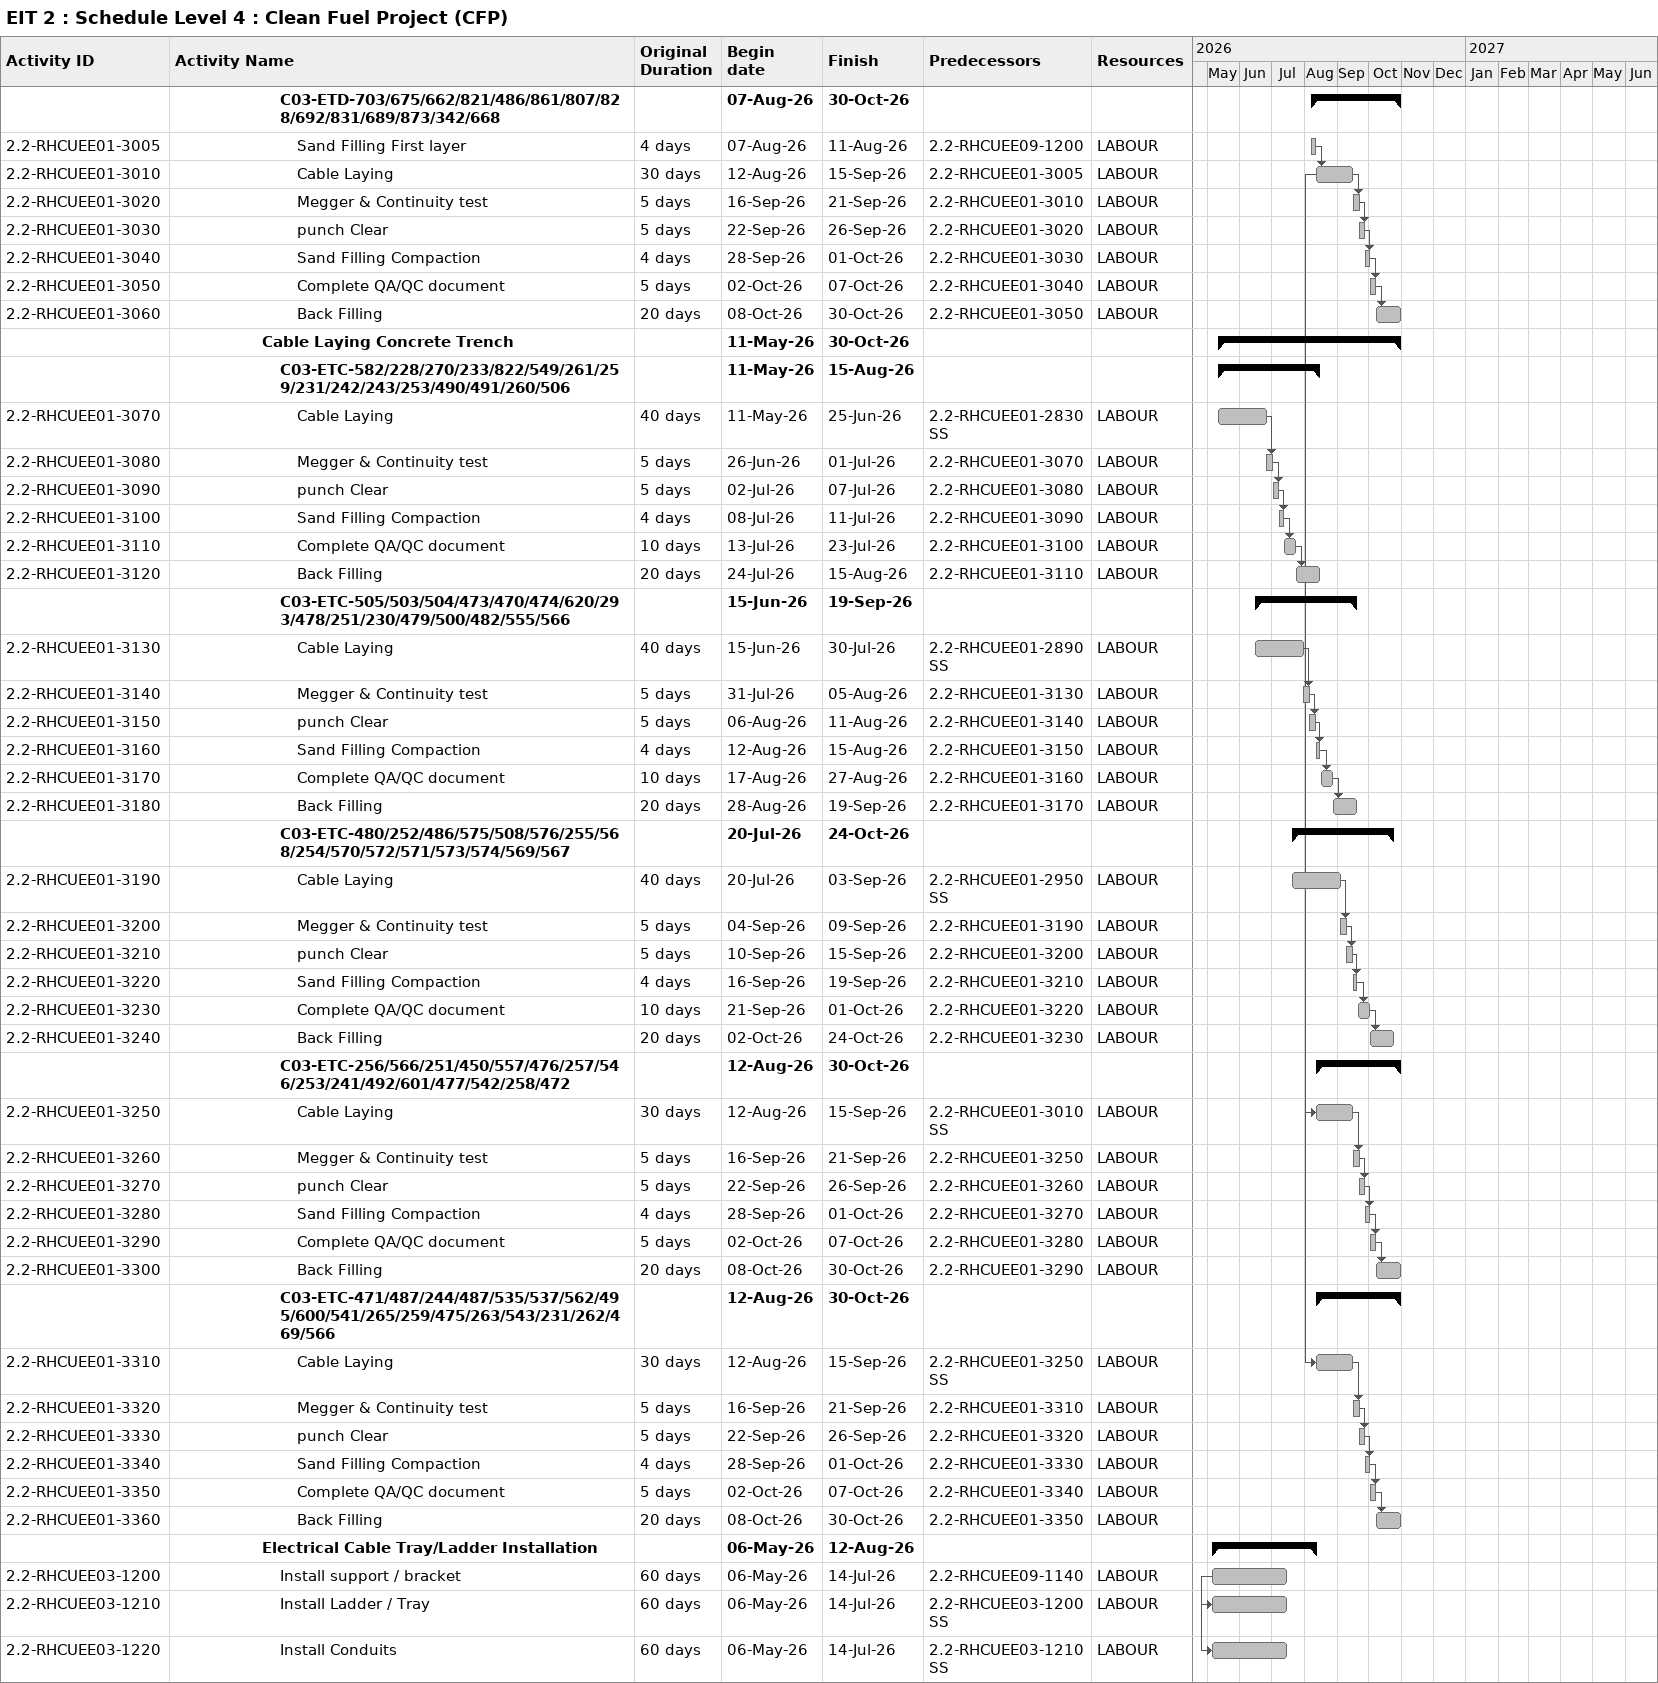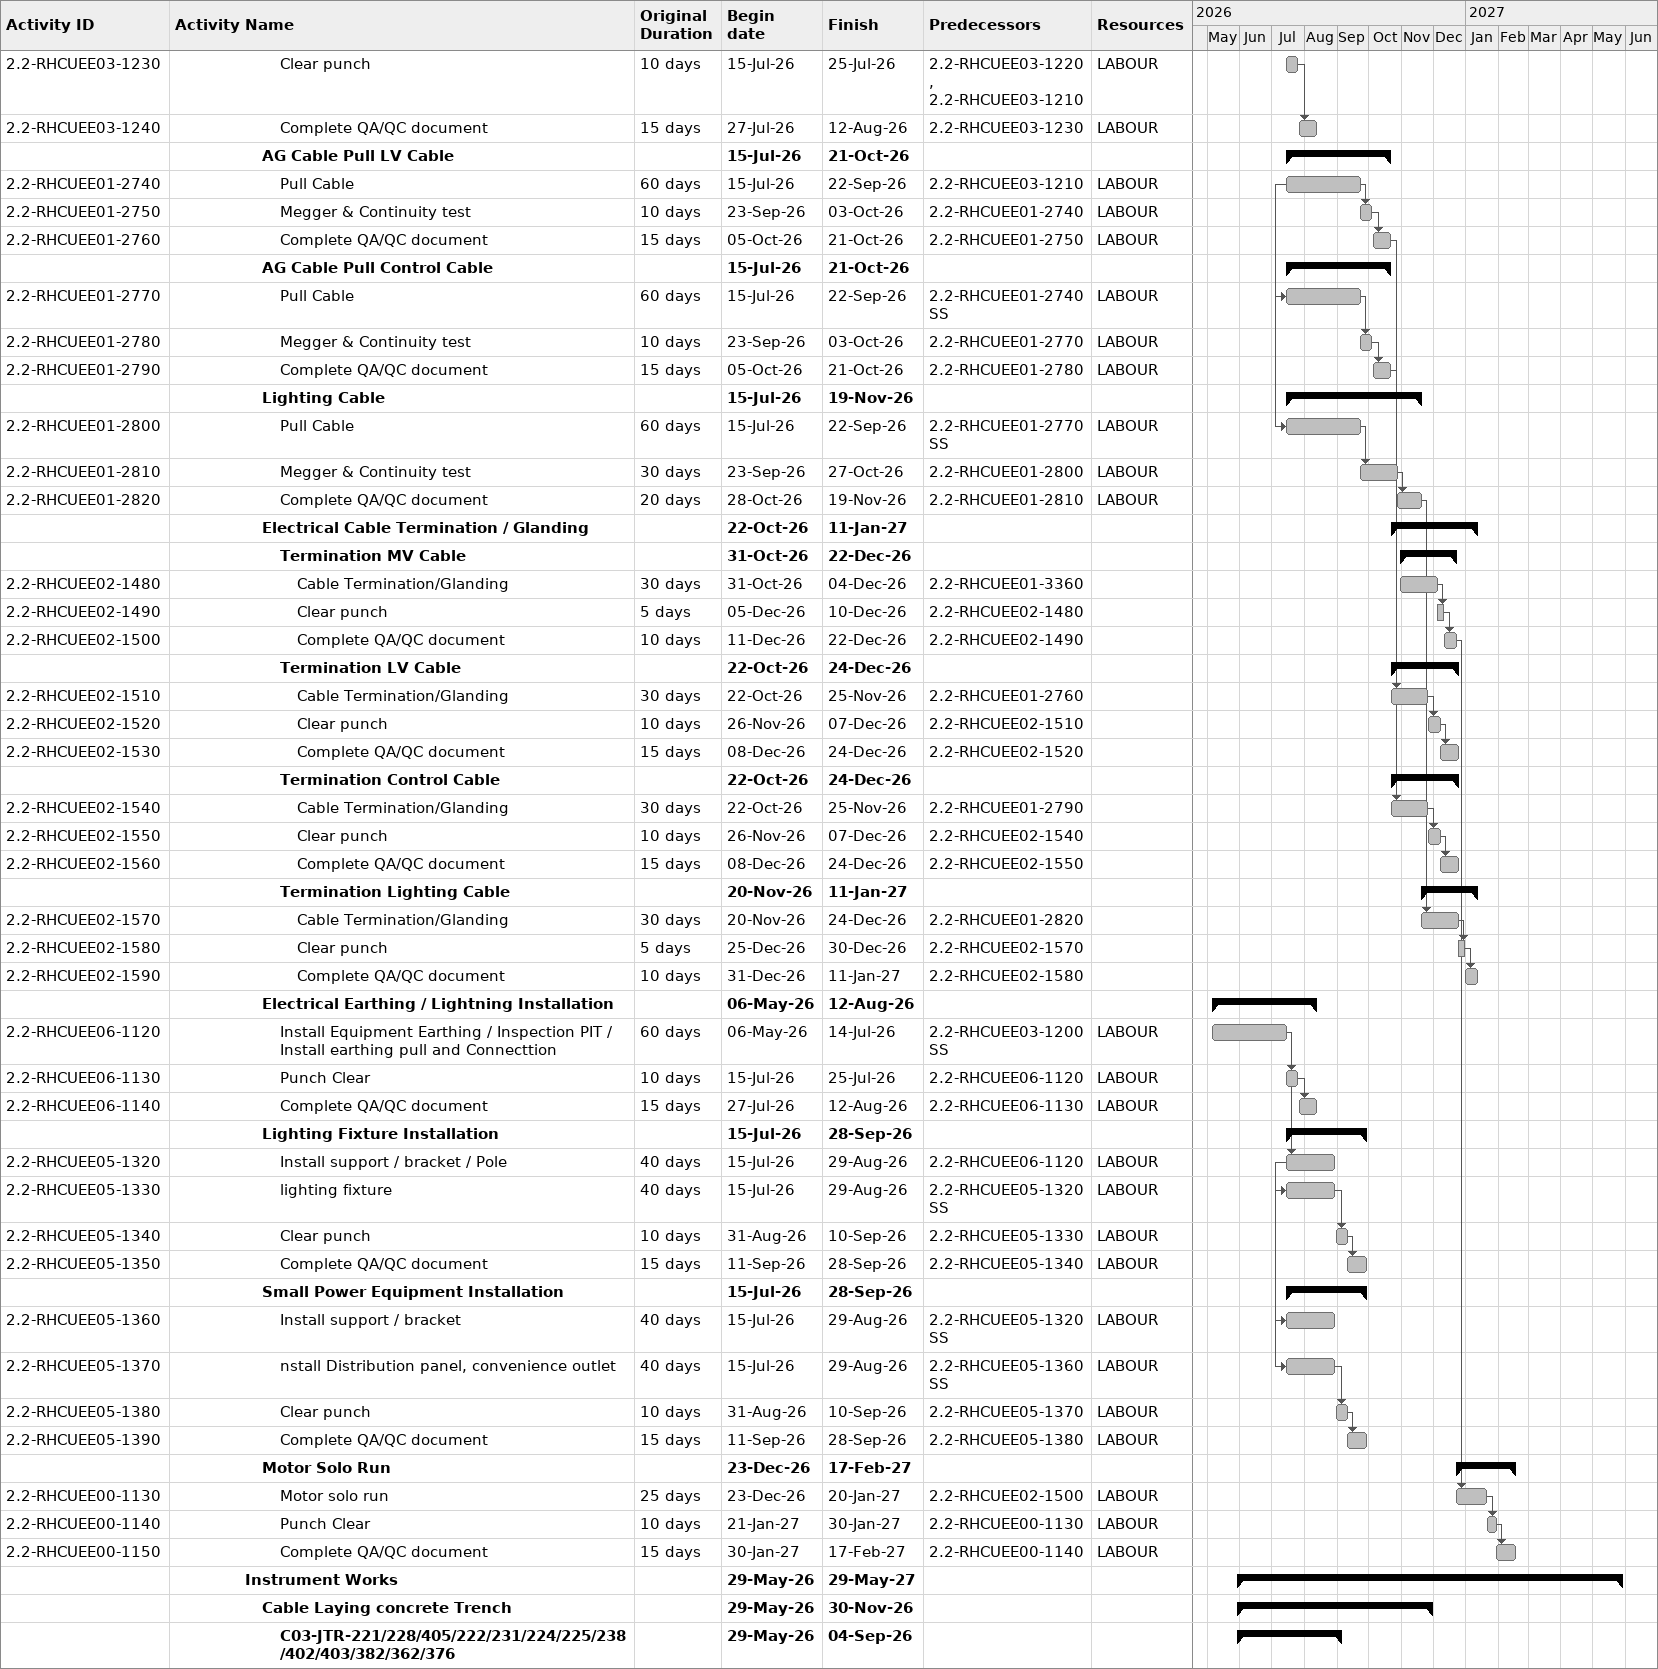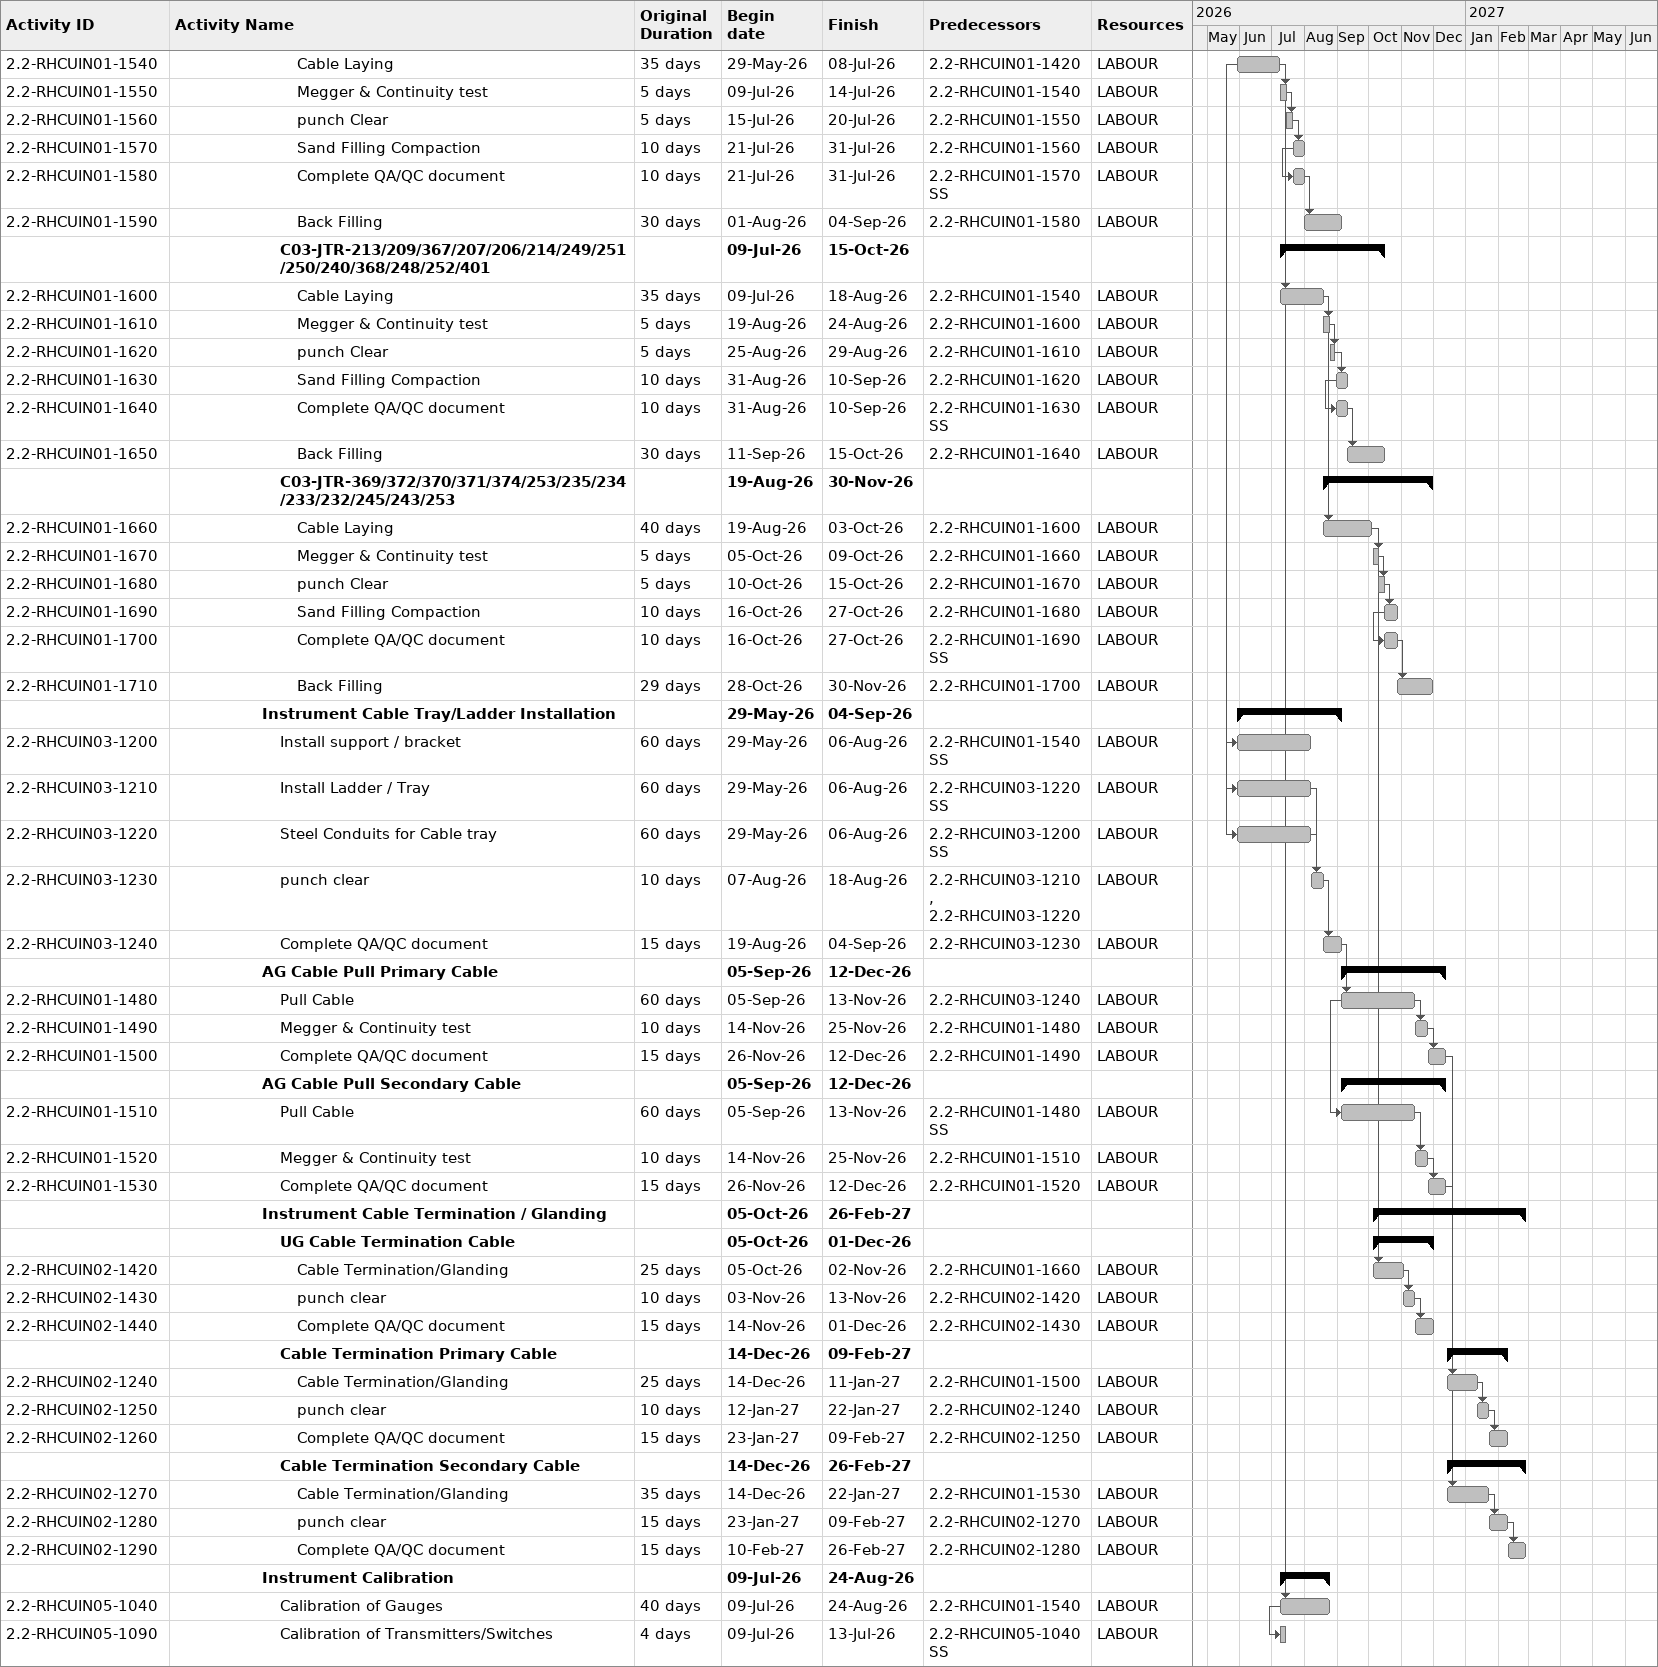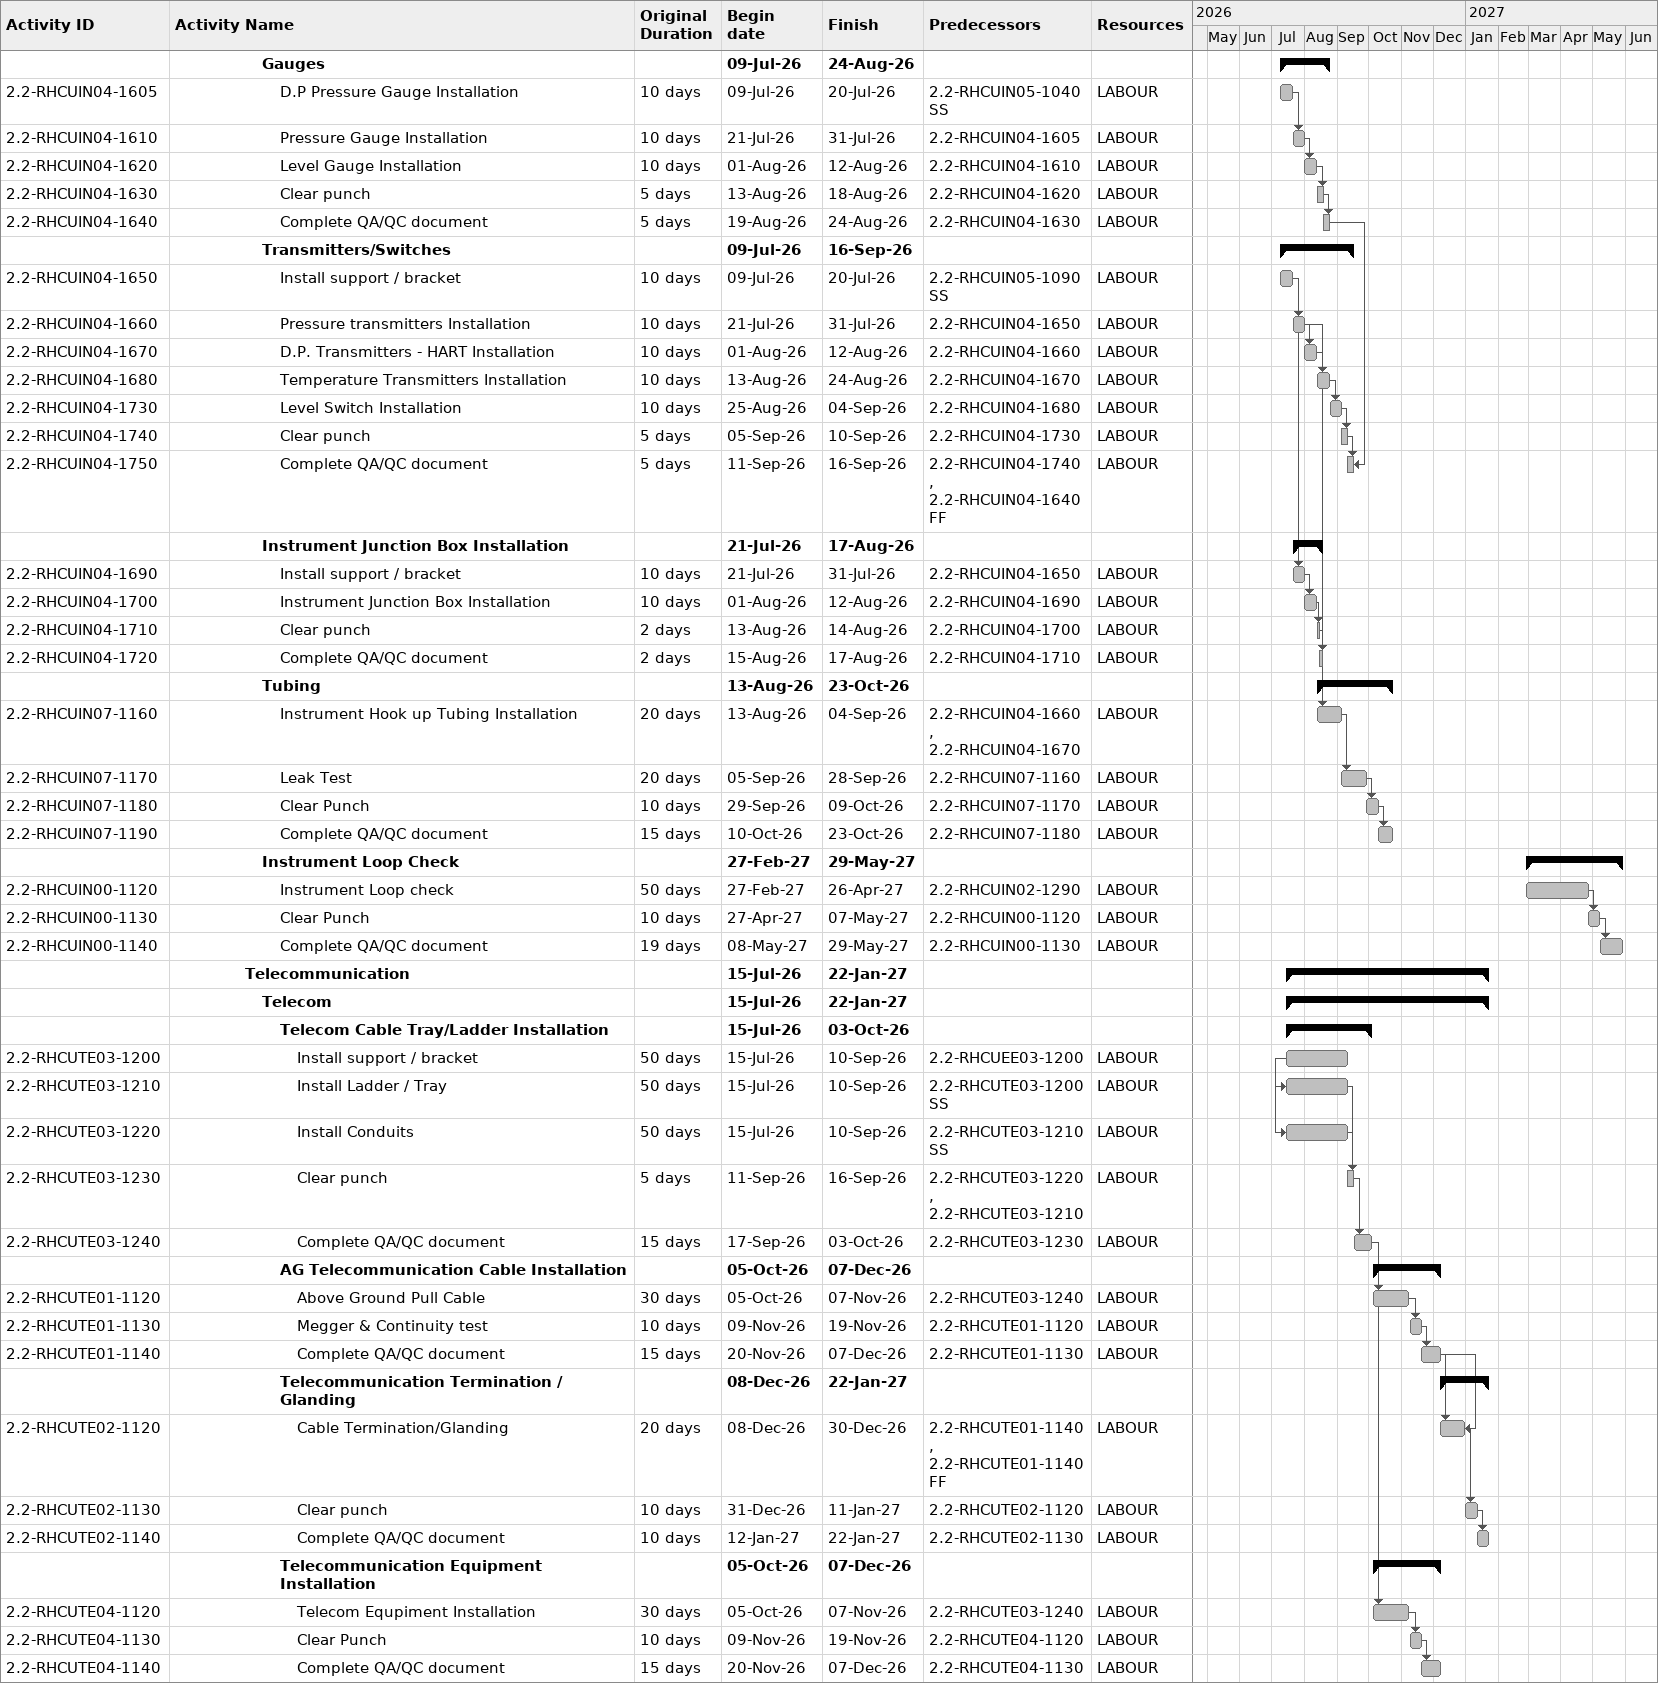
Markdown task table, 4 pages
EIT 2 : Schedule Level 4 : Clean Fuel Project (CFP)

| ID | Level | Task | Original duration | Start | Finish | Predecessors | Resources |
|---|---|---|---|---|---|---|---|
|  | 7 | **C03-ETD-703/675/662/821/486/861/807/828/692/831/689/873/342/668** |  | 2026-08-07 | 2026-10-30 |  |  |
| 2.2-RHCUEE01-3005 | 8 | Sand Filling First layer | 4d | 2026-08-07 | 2026-08-11 | 2.2-RHCUEE09-1200 | LABOUR |
| 2.2-RHCUEE01-3010 | 8 | Cable Laying | 30d | 2026-08-12 | 2026-09-15 | 2.2-RHCUEE01-3005 | LABOUR |
| 2.2-RHCUEE01-3020 | 8 | Megger & Continuity test | 5d | 2026-09-16 | 2026-09-21 | 2.2-RHCUEE01-3010 | LABOUR |
| 2.2-RHCUEE01-3030 | 8 | punch Clear | 5d | 2026-09-22 | 2026-09-26 | 2.2-RHCUEE01-3020 | LABOUR |
| 2.2-RHCUEE01-3040 | 8 | Sand Filling Compaction | 4d | 2026-09-28 | 2026-10-01 | 2.2-RHCUEE01-3030 | LABOUR |
| 2.2-RHCUEE01-3050 | 8 | Complete QA/QC document | 5d | 2026-10-02 | 2026-10-07 | 2.2-RHCUEE01-3040 | LABOUR |
| 2.2-RHCUEE01-3060 | 8 | Back Filling | 20d | 2026-10-08 | 2026-10-30 | 2.2-RHCUEE01-3050 | LABOUR |
|  | 6 | **Cable Laying Concrete Trench** |  | 2026-05-11 | 2026-10-30 |  |  |
|  | 7 | **C03-ETC-582/228/270/233/822/549/261/259/231/242/243/253/490/491/260/506** |  | 2026-05-11 | 2026-08-15 |  |  |
| 2.2-RHCUEE01-3070 | 8 | Cable Laying | 40d | 2026-05-11 | 2026-06-25 | 2.2-RHCUEE01-2830SS | LABOUR |
| 2.2-RHCUEE01-3080 | 8 | Megger & Continuity test | 5d | 2026-06-26 | 2026-07-01 | 2.2-RHCUEE01-3070 | LABOUR |
| 2.2-RHCUEE01-3090 | 8 | punch Clear | 5d | 2026-07-02 | 2026-07-07 | 2.2-RHCUEE01-3080 | LABOUR |
| 2.2-RHCUEE01-3100 | 8 | Sand Filling Compaction | 4d | 2026-07-08 | 2026-07-11 | 2.2-RHCUEE01-3090 | LABOUR |
| 2.2-RHCUEE01-3110 | 8 | Complete QA/QC document | 10d | 2026-07-13 | 2026-07-23 | 2.2-RHCUEE01-3100 | LABOUR |
| 2.2-RHCUEE01-3120 | 8 | Back Filling | 20d | 2026-07-24 | 2026-08-15 | 2.2-RHCUEE01-3110 | LABOUR |
|  | 7 | **C03-ETC-505/503/504/473/470/474/620/293/478/251/230/479/500/482/555/566** |  | 2026-06-15 | 2026-09-19 |  |  |
| 2.2-RHCUEE01-3130 | 8 | Cable Laying | 40d | 2026-06-15 | 2026-07-30 | 2.2-RHCUEE01-2890SS | LABOUR |
| 2.2-RHCUEE01-3140 | 8 | Megger & Continuity test | 5d | 2026-07-31 | 2026-08-05 | 2.2-RHCUEE01-3130 | LABOUR |
| 2.2-RHCUEE01-3150 | 8 | punch Clear | 5d | 2026-08-06 | 2026-08-11 | 2.2-RHCUEE01-3140 | LABOUR |
| 2.2-RHCUEE01-3160 | 8 | Sand Filling Compaction | 4d | 2026-08-12 | 2026-08-15 | 2.2-RHCUEE01-3150 | LABOUR |
| 2.2-RHCUEE01-3170 | 8 | Complete QA/QC document | 10d | 2026-08-17 | 2026-08-27 | 2.2-RHCUEE01-3160 | LABOUR |
| 2.2-RHCUEE01-3180 | 8 | Back Filling | 20d | 2026-08-28 | 2026-09-19 | 2.2-RHCUEE01-3170 | LABOUR |
|  | 7 | **C03-ETC-480/252/486/575/508/576/255/568/254/570/572/571/573/574/569/567** |  | 2026-07-20 | 2026-10-24 |  |  |
| 2.2-RHCUEE01-3190 | 8 | Cable Laying | 40d | 2026-07-20 | 2026-09-03 | 2.2-RHCUEE01-2950SS | LABOUR |
| 2.2-RHCUEE01-3200 | 8 | Megger & Continuity test | 5d | 2026-09-04 | 2026-09-09 | 2.2-RHCUEE01-3190 | LABOUR |
| 2.2-RHCUEE01-3210 | 8 | punch Clear | 5d | 2026-09-10 | 2026-09-15 | 2.2-RHCUEE01-3200 | LABOUR |
| 2.2-RHCUEE01-3220 | 8 | Sand Filling Compaction | 4d | 2026-09-16 | 2026-09-19 | 2.2-RHCUEE01-3210 | LABOUR |
| 2.2-RHCUEE01-3230 | 8 | Complete QA/QC document | 10d | 2026-09-21 | 2026-10-01 | 2.2-RHCUEE01-3220 | LABOUR |
| 2.2-RHCUEE01-3240 | 8 | Back Filling | 20d | 2026-10-02 | 2026-10-24 | 2.2-RHCUEE01-3230 | LABOUR |
|  | 7 | **C03-ETC-256/566/251/450/557/476/257/546/253/241/492/601/477/542/258/472** |  | 2026-08-12 | 2026-10-30 |  |  |
| 2.2-RHCUEE01-3250 | 8 | Cable Laying | 30d | 2026-08-12 | 2026-09-15 | 2.2-RHCUEE01-3010SS | LABOUR |
| 2.2-RHCUEE01-3260 | 8 | Megger & Continuity test | 5d | 2026-09-16 | 2026-09-21 | 2.2-RHCUEE01-3250 | LABOUR |
| 2.2-RHCUEE01-3270 | 8 | punch Clear | 5d | 2026-09-22 | 2026-09-26 | 2.2-RHCUEE01-3260 | LABOUR |
| 2.2-RHCUEE01-3280 | 8 | Sand Filling Compaction | 4d | 2026-09-28 | 2026-10-01 | 2.2-RHCUEE01-3270 | LABOUR |
| 2.2-RHCUEE01-3290 | 8 | Complete QA/QC document | 5d | 2026-10-02 | 2026-10-07 | 2.2-RHCUEE01-3280 | LABOUR |
| 2.2-RHCUEE01-3300 | 8 | Back Filling | 20d | 2026-10-08 | 2026-10-30 | 2.2-RHCUEE01-3290 | LABOUR |
|  | 7 | **C03-ETC-471/487/244/487/535/537/562/495/600/541/265/259/475/263/543/231/262/469/566** |  | 2026-08-12 | 2026-10-30 |  |  |
| 2.2-RHCUEE01-3310 | 8 | Cable Laying | 30d | 2026-08-12 | 2026-09-15 | 2.2-RHCUEE01-3250SS | LABOUR |
| 2.2-RHCUEE01-3320 | 8 | Megger & Continuity test | 5d | 2026-09-16 | 2026-09-21 | 2.2-RHCUEE01-3310 | LABOUR |
| 2.2-RHCUEE01-3330 | 8 | punch Clear | 5d | 2026-09-22 | 2026-09-26 | 2.2-RHCUEE01-3320 | LABOUR |
| 2.2-RHCUEE01-3340 | 8 | Sand Filling Compaction | 4d | 2026-09-28 | 2026-10-01 | 2.2-RHCUEE01-3330 | LABOUR |
| 2.2-RHCUEE01-3350 | 8 | Complete QA/QC document | 5d | 2026-10-02 | 2026-10-07 | 2.2-RHCUEE01-3340 | LABOUR |
| 2.2-RHCUEE01-3360 | 8 | Back Filling | 20d | 2026-10-08 | 2026-10-30 | 2.2-RHCUEE01-3350 | LABOUR |
|  | 6 | **Electrical Cable Tray/Ladder Installation** |  | 2026-05-06 | 2026-08-12 |  |  |
| 2.2-RHCUEE03-1200 | 7 | Install support / bracket | 60d | 2026-05-06 | 2026-07-14 | 2.2-RHCUEE09-1140 | LABOUR |
| 2.2-RHCUEE03-1210 | 7 | Install Ladder / Tray | 60d | 2026-05-06 | 2026-07-14 | 2.2-RHCUEE03-1200SS | LABOUR |
| 2.2-RHCUEE03-1220 | 7 | Install Conduits | 60d | 2026-05-06 | 2026-07-14 | 2.2-RHCUEE03-1210SS | LABOUR |
| 2.2-RHCUEE03-1230 | 7 | Clear punch | 10d | 2026-07-15 | 2026-07-25 | 2.2-RHCUEE03-1220, 2.2-RHCUEE03-1210 | LABOUR |
| 2.2-RHCUEE03-1240 | 7 | Complete QA/QC document | 15d | 2026-07-27 | 2026-08-12 | 2.2-RHCUEE03-1230 | LABOUR |
|  | 6 | **AG Cable Pull LV Cable** |  | 2026-07-15 | 2026-10-21 |  |  |
| 2.2-RHCUEE01-2740 | 7 | Pull Cable | 60d | 2026-07-15 | 2026-09-22 | 2.2-RHCUEE03-1210 | LABOUR |
| 2.2-RHCUEE01-2750 | 7 | Megger & Continuity test | 10d | 2026-09-23 | 2026-10-03 | 2.2-RHCUEE01-2740 | LABOUR |
| 2.2-RHCUEE01-2760 | 7 | Complete QA/QC document | 15d | 2026-10-05 | 2026-10-21 | 2.2-RHCUEE01-2750 | LABOUR |
|  | 6 | **AG Cable Pull Control Cable** |  | 2026-07-15 | 2026-10-21 |  |  |
| 2.2-RHCUEE01-2770 | 7 | Pull Cable | 60d | 2026-07-15 | 2026-09-22 | 2.2-RHCUEE01-2740SS | LABOUR |
| 2.2-RHCUEE01-2780 | 7 | Megger & Continuity test | 10d | 2026-09-23 | 2026-10-03 | 2.2-RHCUEE01-2770 | LABOUR |
| 2.2-RHCUEE01-2790 | 7 | Complete QA/QC document | 15d | 2026-10-05 | 2026-10-21 | 2.2-RHCUEE01-2780 | LABOUR |
|  | 6 | **Lighting Cable** |  | 2026-07-15 | 2026-11-19 |  |  |
| 2.2-RHCUEE01-2800 | 7 | Pull Cable | 60d | 2026-07-15 | 2026-09-22 | 2.2-RHCUEE01-2770SS | LABOUR |
| 2.2-RHCUEE01-2810 | 7 | Megger & Continuity test | 30d | 2026-09-23 | 2026-10-27 | 2.2-RHCUEE01-2800 | LABOUR |
| 2.2-RHCUEE01-2820 | 7 | Complete QA/QC document | 20d | 2026-10-28 | 2026-11-19 | 2.2-RHCUEE01-2810 | LABOUR |
|  | 6 | **Electrical Cable Termination / Glanding** |  | 2026-10-22 | 2027-01-11 |  |  |
|  | 7 | **Termination MV Cable** |  | 2026-10-31 | 2026-12-22 |  |  |
| 2.2-RHCUEE02-1480 | 8 | Cable Termination/Glanding | 30d | 2026-10-31 | 2026-12-04 | 2.2-RHCUEE01-3360 |  |
| 2.2-RHCUEE02-1490 | 8 | Clear punch | 5d | 2026-12-05 | 2026-12-10 | 2.2-RHCUEE02-1480 |  |
| 2.2-RHCUEE02-1500 | 8 | Complete QA/QC document | 10d | 2026-12-11 | 2026-12-22 | 2.2-RHCUEE02-1490 |  |
|  | 7 | **Termination LV Cable** |  | 2026-10-22 | 2026-12-24 |  |  |
| 2.2-RHCUEE02-1510 | 8 | Cable Termination/Glanding | 30d | 2026-10-22 | 2026-11-25 | 2.2-RHCUEE01-2760 |  |
| 2.2-RHCUEE02-1520 | 8 | Clear punch | 10d | 2026-11-26 | 2026-12-07 | 2.2-RHCUEE02-1510 |  |
| 2.2-RHCUEE02-1530 | 8 | Complete QA/QC document | 15d | 2026-12-08 | 2026-12-24 | 2.2-RHCUEE02-1520 |  |
|  | 7 | **Termination Control Cable** |  | 2026-10-22 | 2026-12-24 |  |  |
| 2.2-RHCUEE02-1540 | 8 | Cable Termination/Glanding | 30d | 2026-10-22 | 2026-11-25 | 2.2-RHCUEE01-2790 |  |
| 2.2-RHCUEE02-1550 | 8 | Clear punch | 10d | 2026-11-26 | 2026-12-07 | 2.2-RHCUEE02-1540 |  |
| 2.2-RHCUEE02-1560 | 8 | Complete QA/QC document | 15d | 2026-12-08 | 2026-12-24 | 2.2-RHCUEE02-1550 |  |
|  | 7 | **Termination Lighting Cable** |  | 2026-11-20 | 2027-01-11 |  |  |
| 2.2-RHCUEE02-1570 | 8 | Cable Termination/Glanding | 30d | 2026-11-20 | 2026-12-24 | 2.2-RHCUEE01-2820 |  |
| 2.2-RHCUEE02-1580 | 8 | Clear punch | 5d | 2026-12-25 | 2026-12-30 | 2.2-RHCUEE02-1570 |  |
| 2.2-RHCUEE02-1590 | 8 | Complete QA/QC document | 10d | 2026-12-31 | 2027-01-11 | 2.2-RHCUEE02-1580 |  |
|  | 6 | **Electrical Earthing / Lightning Installation** |  | 2026-05-06 | 2026-08-12 |  |  |
| 2.2-RHCUEE06-1120 | 7 | Install Equipment Earthing / Inspection PIT / Install earthing pull and Connecttion | 60d | 2026-05-06 | 2026-07-14 | 2.2-RHCUEE03-1200SS | LABOUR |
| 2.2-RHCUEE06-1130 | 7 | Punch Clear | 10d | 2026-07-15 | 2026-07-25 | 2.2-RHCUEE06-1120 | LABOUR |
| 2.2-RHCUEE06-1140 | 7 | Complete QA/QC document | 15d | 2026-07-27 | 2026-08-12 | 2.2-RHCUEE06-1130 | LABOUR |
|  | 6 | **Lighting Fixture Installation** |  | 2026-07-15 | 2026-09-28 |  |  |
| 2.2-RHCUEE05-1320 | 7 | Install support / bracket / Pole | 40d | 2026-07-15 | 2026-08-29 | 2.2-RHCUEE06-1120 | LABOUR |
| 2.2-RHCUEE05-1330 | 7 | lighting fixture | 40d | 2026-07-15 | 2026-08-29 | 2.2-RHCUEE05-1320SS | LABOUR |
| 2.2-RHCUEE05-1340 | 7 | Clear punch | 10d | 2026-08-31 | 2026-09-10 | 2.2-RHCUEE05-1330 | LABOUR |
| 2.2-RHCUEE05-1350 | 7 | Complete QA/QC document | 15d | 2026-09-11 | 2026-09-28 | 2.2-RHCUEE05-1340 | LABOUR |
|  | 6 | **Small Power Equipment Installation** |  | 2026-07-15 | 2026-09-28 |  |  |
| 2.2-RHCUEE05-1360 | 7 | Install support / bracket | 40d | 2026-07-15 | 2026-08-29 | 2.2-RHCUEE05-1320SS | LABOUR |
| 2.2-RHCUEE05-1370 | 7 | nstall Distribution panel, convenience outlet | 40d | 2026-07-15 | 2026-08-29 | 2.2-RHCUEE05-1360SS | LABOUR |
| 2.2-RHCUEE05-1380 | 7 | Clear punch | 10d | 2026-08-31 | 2026-09-10 | 2.2-RHCUEE05-1370 | LABOUR |
| 2.2-RHCUEE05-1390 | 7 | Complete QA/QC document | 15d | 2026-09-11 | 2026-09-28 | 2.2-RHCUEE05-1380 | LABOUR |
|  | 6 | **Motor Solo Run** |  | 2026-12-23 | 2027-02-17 |  |  |
| 2.2-RHCUEE00-1130 | 7 | Motor solo run | 25d | 2026-12-23 | 2027-01-20 | 2.2-RHCUEE02-1500 | LABOUR |
| 2.2-RHCUEE00-1140 | 7 | Punch Clear | 10d | 2027-01-21 | 2027-01-30 | 2.2-RHCUEE00-1130 | LABOUR |
| 2.2-RHCUEE00-1150 | 7 | Complete QA/QC document | 15d | 2027-01-30 | 2027-02-17 | 2.2-RHCUEE00-1140 | LABOUR |
|  | 5 | **Instrument Works** |  | 2026-05-29 | 2027-05-29 |  |  |
|  | 6 | **Cable Laying concrete Trench** |  | 2026-05-29 | 2026-11-30 |  |  |
|  | 7 | **C03-JTR-221/228/405/222/231/224/225/238/402/403/382/362/376** |  | 2026-05-29 | 2026-09-04 |  |  |
| 2.2-RHCUIN01-1540 | 8 | Cable Laying | 35d | 2026-05-29 | 2026-07-08 | 2.2-RHCUIN01-1420 | LABOUR |
| 2.2-RHCUIN01-1550 | 8 | Megger & Continuity test | 5d | 2026-07-09 | 2026-07-14 | 2.2-RHCUIN01-1540 | LABOUR |
| 2.2-RHCUIN01-1560 | 8 | punch Clear | 5d | 2026-07-15 | 2026-07-20 | 2.2-RHCUIN01-1550 | LABOUR |
| 2.2-RHCUIN01-1570 | 8 | Sand Filling Compaction | 10d | 2026-07-21 | 2026-07-31 | 2.2-RHCUIN01-1560 | LABOUR |
| 2.2-RHCUIN01-1580 | 8 | Complete QA/QC document | 10d | 2026-07-21 | 2026-07-31 | 2.2-RHCUIN01-1570SS | LABOUR |
| 2.2-RHCUIN01-1590 | 8 | Back Filling | 30d | 2026-08-01 | 2026-09-04 | 2.2-RHCUIN01-1580 | LABOUR |
|  | 7 | **C03-JTR-213/209/367/207/206/214/249/251/250/240/368/248/252/401** |  | 2026-07-09 | 2026-10-15 |  |  |
| 2.2-RHCUIN01-1600 | 8 | Cable Laying | 35d | 2026-07-09 | 2026-08-18 | 2.2-RHCUIN01-1540 | LABOUR |
| 2.2-RHCUIN01-1610 | 8 | Megger & Continuity test | 5d | 2026-08-19 | 2026-08-24 | 2.2-RHCUIN01-1600 | LABOUR |
| 2.2-RHCUIN01-1620 | 8 | punch Clear | 5d | 2026-08-25 | 2026-08-29 | 2.2-RHCUIN01-1610 | LABOUR |
| 2.2-RHCUIN01-1630 | 8 | Sand Filling Compaction | 10d | 2026-08-31 | 2026-09-10 | 2.2-RHCUIN01-1620 | LABOUR |
| 2.2-RHCUIN01-1640 | 8 | Complete QA/QC document | 10d | 2026-08-31 | 2026-09-10 | 2.2-RHCUIN01-1630SS | LABOUR |
| 2.2-RHCUIN01-1650 | 8 | Back Filling | 30d | 2026-09-11 | 2026-10-15 | 2.2-RHCUIN01-1640 | LABOUR |
|  | 7 | **C03-JTR-369/372/370/371/374/253/235/234/233/232/245/243/253** |  | 2026-08-19 | 2026-11-30 |  |  |
| 2.2-RHCUIN01-1660 | 8 | Cable Laying | 40d | 2026-08-19 | 2026-10-03 | 2.2-RHCUIN01-1600 | LABOUR |
| 2.2-RHCUIN01-1670 | 8 | Megger & Continuity test | 5d | 2026-10-05 | 2026-10-09 | 2.2-RHCUIN01-1660 | LABOUR |
| 2.2-RHCUIN01-1680 | 8 | punch Clear | 5d | 2026-10-10 | 2026-10-15 | 2.2-RHCUIN01-1670 | LABOUR |
| 2.2-RHCUIN01-1690 | 8 | Sand Filling Compaction | 10d | 2026-10-16 | 2026-10-27 | 2.2-RHCUIN01-1680 | LABOUR |
| 2.2-RHCUIN01-1700 | 8 | Complete QA/QC document | 10d | 2026-10-16 | 2026-10-27 | 2.2-RHCUIN01-1690SS | LABOUR |
| 2.2-RHCUIN01-1710 | 8 | Back Filling | 29d | 2026-10-28 | 2026-11-30 | 2.2-RHCUIN01-1700 | LABOUR |
|  | 6 | **Instrument Cable Tray/Ladder Installation** |  | 2026-05-29 | 2026-09-04 |  |  |
| 2.2-RHCUIN03-1200 | 7 | Install support / bracket | 60d | 2026-05-29 | 2026-08-06 | 2.2-RHCUIN01-1540SS | LABOUR |
| 2.2-RHCUIN03-1210 | 7 | Install Ladder / Tray | 60d | 2026-05-29 | 2026-08-06 | 2.2-RHCUIN03-1220SS | LABOUR |
| 2.2-RHCUIN03-1220 | 7 | Steel Conduits for Cable tray | 60d | 2026-05-29 | 2026-08-06 | 2.2-RHCUIN03-1200SS | LABOUR |
| 2.2-RHCUIN03-1230 | 7 | punch clear | 10d | 2026-08-07 | 2026-08-18 | 2.2-RHCUIN03-1210, 2.2-RHCUIN03-1220 | LABOUR |
| 2.2-RHCUIN03-1240 | 7 | Complete QA/QC document | 15d | 2026-08-19 | 2026-09-04 | 2.2-RHCUIN03-1230 | LABOUR |
|  | 6 | **AG Cable Pull Primary Cable** |  | 2026-09-05 | 2026-12-12 |  |  |
| 2.2-RHCUIN01-1480 | 7 | Pull Cable | 60d | 2026-09-05 | 2026-11-13 | 2.2-RHCUIN03-1240 | LABOUR |
| 2.2-RHCUIN01-1490 | 7 | Megger & Continuity test | 10d | 2026-11-14 | 2026-11-25 | 2.2-RHCUIN01-1480 | LABOUR |
| 2.2-RHCUIN01-1500 | 7 | Complete QA/QC document | 15d | 2026-11-26 | 2026-12-12 | 2.2-RHCUIN01-1490 | LABOUR |
|  | 6 | **AG Cable Pull Secondary Cable** |  | 2026-09-05 | 2026-12-12 |  |  |
| 2.2-RHCUIN01-1510 | 7 | Pull Cable | 60d | 2026-09-05 | 2026-11-13 | 2.2-RHCUIN01-1480SS | LABOUR |
| 2.2-RHCUIN01-1520 | 7 | Megger & Continuity test | 10d | 2026-11-14 | 2026-11-25 | 2.2-RHCUIN01-1510 | LABOUR |
| 2.2-RHCUIN01-1530 | 7 | Complete QA/QC document | 15d | 2026-11-26 | 2026-12-12 | 2.2-RHCUIN01-1520 | LABOUR |
|  | 6 | **Instrument Cable Termination / Glanding** |  | 2026-10-05 | 2027-02-26 |  |  |
|  | 7 | **UG Cable Termination Cable** |  | 2026-10-05 | 2026-12-01 |  |  |
| 2.2-RHCUIN02-1420 | 8 | Cable Termination/Glanding | 25d | 2026-10-05 | 2026-11-02 | 2.2-RHCUIN01-1660 | LABOUR |
| 2.2-RHCUIN02-1430 | 8 | punch clear | 10d | 2026-11-03 | 2026-11-13 | 2.2-RHCUIN02-1420 | LABOUR |
| 2.2-RHCUIN02-1440 | 8 | Complete QA/QC document | 15d | 2026-11-14 | 2026-12-01 | 2.2-RHCUIN02-1430 | LABOUR |
|  | 7 | **Cable Termination Primary Cable** |  | 2026-12-14 | 2027-02-09 |  |  |
| 2.2-RHCUIN02-1240 | 8 | Cable Termination/Glanding | 25d | 2026-12-14 | 2027-01-11 | 2.2-RHCUIN01-1500 | LABOUR |
| 2.2-RHCUIN02-1250 | 8 | punch clear | 10d | 2027-01-12 | 2027-01-22 | 2.2-RHCUIN02-1240 | LABOUR |
| 2.2-RHCUIN02-1260 | 8 | Complete QA/QC document | 15d | 2027-01-23 | 2027-02-09 | 2.2-RHCUIN02-1250 | LABOUR |
|  | 7 | **Cable Termination Secondary Cable** |  | 2026-12-14 | 2027-02-26 |  |  |
| 2.2-RHCUIN02-1270 | 8 | Cable Termination/Glanding | 35d | 2026-12-14 | 2027-01-22 | 2.2-RHCUIN01-1530 | LABOUR |
| 2.2-RHCUIN02-1280 | 8 | punch clear | 15d | 2027-01-23 | 2027-02-09 | 2.2-RHCUIN02-1270 | LABOUR |
| 2.2-RHCUIN02-1290 | 8 | Complete QA/QC document | 15d | 2027-02-10 | 2027-02-26 | 2.2-RHCUIN02-1280 | LABOUR |
|  | 6 | **Instrument Calibration** |  | 2026-07-09 | 2026-08-24 |  |  |
| 2.2-RHCUIN05-1040 | 7 | Calibration of Gauges | 40d | 2026-07-09 | 2026-08-24 | 2.2-RHCUIN01-1540 | LABOUR |
| 2.2-RHCUIN05-1090 | 7 | Calibration of Transmitters/Switches | 4d | 2026-07-09 | 2026-07-13 | 2.2-RHCUIN05-1040SS | LABOUR |
|  | 6 | **Gauges** |  | 2026-07-09 | 2026-08-24 |  |  |
| 2.2-RHCUIN04-1605 | 7 | D.P Pressure Gauge Installation | 10d | 2026-07-09 | 2026-07-20 | 2.2-RHCUIN05-1040SS | LABOUR |
| 2.2-RHCUIN04-1610 | 7 | Pressure Gauge Installation | 10d | 2026-07-21 | 2026-07-31 | 2.2-RHCUIN04-1605 | LABOUR |
| 2.2-RHCUIN04-1620 | 7 | Level Gauge Installation | 10d | 2026-08-01 | 2026-08-12 | 2.2-RHCUIN04-1610 | LABOUR |
| 2.2-RHCUIN04-1630 | 7 | Clear punch | 5d | 2026-08-13 | 2026-08-18 | 2.2-RHCUIN04-1620 | LABOUR |
| 2.2-RHCUIN04-1640 | 7 | Complete QA/QC document | 5d | 2026-08-19 | 2026-08-24 | 2.2-RHCUIN04-1630 | LABOUR |
|  | 6 | **Transmitters/Switches** |  | 2026-07-09 | 2026-09-16 |  |  |
| 2.2-RHCUIN04-1650 | 7 | Install support / bracket | 10d | 2026-07-09 | 2026-07-20 | 2.2-RHCUIN05-1090SS | LABOUR |
| 2.2-RHCUIN04-1660 | 7 | Pressure transmitters Installation | 10d | 2026-07-21 | 2026-07-31 | 2.2-RHCUIN04-1650 | LABOUR |
| 2.2-RHCUIN04-1670 | 7 | D.P. Transmitters - HART Installation | 10d | 2026-08-01 | 2026-08-12 | 2.2-RHCUIN04-1660 | LABOUR |
| 2.2-RHCUIN04-1680 | 7 | Temperature Transmitters Installation | 10d | 2026-08-13 | 2026-08-24 | 2.2-RHCUIN04-1670 | LABOUR |
| 2.2-RHCUIN04-1730 | 7 | Level Switch Installation | 10d | 2026-08-25 | 2026-09-04 | 2.2-RHCUIN04-1680 | LABOUR |
| 2.2-RHCUIN04-1740 | 7 | Clear punch | 5d | 2026-09-05 | 2026-09-10 | 2.2-RHCUIN04-1730 | LABOUR |
| 2.2-RHCUIN04-1750 | 7 | Complete QA/QC document | 5d | 2026-09-11 | 2026-09-16 | 2.2-RHCUIN04-1740, 2.2-RHCUIN04-1640FF | LABOUR |
|  | 6 | **Instrument Junction Box Installation** |  | 2026-07-21 | 2026-08-17 |  |  |
| 2.2-RHCUIN04-1690 | 7 | Install support / bracket | 10d | 2026-07-21 | 2026-07-31 | 2.2-RHCUIN04-1650 | LABOUR |
| 2.2-RHCUIN04-1700 | 7 | Instrument Junction Box Installation | 10d | 2026-08-01 | 2026-08-12 | 2.2-RHCUIN04-1690 | LABOUR |
| 2.2-RHCUIN04-1710 | 7 | Clear punch | 2d | 2026-08-13 | 2026-08-14 | 2.2-RHCUIN04-1700 | LABOUR |
| 2.2-RHCUIN04-1720 | 7 | Complete QA/QC document | 2d | 2026-08-15 | 2026-08-17 | 2.2-RHCUIN04-1710 | LABOUR |
|  | 6 | **Tubing** |  | 2026-08-13 | 2026-10-23 |  |  |
| 2.2-RHCUIN07-1160 | 7 | Instrument Hook up Tubing Installation | 20d | 2026-08-13 | 2026-09-04 | 2.2-RHCUIN04-1660, 2.2-RHCUIN04-1670 | LABOUR |
| 2.2-RHCUIN07-1170 | 7 | Leak Test | 20d | 2026-09-05 | 2026-09-28 | 2.2-RHCUIN07-1160 | LABOUR |
| 2.2-RHCUIN07-1180 | 7 | Clear Punch | 10d | 2026-09-29 | 2026-10-09 | 2.2-RHCUIN07-1170 | LABOUR |
| 2.2-RHCUIN07-1190 | 7 | Complete QA/QC document | 15d | 2026-10-10 | 2026-10-23 | 2.2-RHCUIN07-1180 | LABOUR |
|  | 6 | **Instrument Loop Check** |  | 2027-02-27 | 2027-05-29 |  |  |
| 2.2-RHCUIN00-1120 | 7 | Instrument Loop check | 50d | 2027-02-27 | 2027-04-26 | 2.2-RHCUIN02-1290 | LABOUR |
| 2.2-RHCUIN00-1130 | 7 | Clear Punch | 10d | 2027-04-27 | 2027-05-07 | 2.2-RHCUIN00-1120 | LABOUR |
| 2.2-RHCUIN00-1140 | 7 | Complete QA/QC document | 19d | 2027-05-08 | 2027-05-29 | 2.2-RHCUIN00-1130 | LABOUR |
|  | 5 | **Telecommunication** |  | 2026-07-15 | 2027-01-22 |  |  |
|  | 6 | **Telecom** |  | 2026-07-15 | 2027-01-22 |  |  |
|  | 7 | **Telecom Cable Tray/Ladder Installation** |  | 2026-07-15 | 2026-10-03 |  |  |
| 2.2-RHCUTE03-1200 | 8 | Install support / bracket | 50d | 2026-07-15 | 2026-09-10 | 2.2-RHCUEE03-1200 | LABOUR |
| 2.2-RHCUTE03-1210 | 8 | Install Ladder / Tray | 50d | 2026-07-15 | 2026-09-10 | 2.2-RHCUTE03-1200SS | LABOUR |
| 2.2-RHCUTE03-1220 | 8 | Install Conduits | 50d | 2026-07-15 | 2026-09-10 | 2.2-RHCUTE03-1210SS | LABOUR |
| 2.2-RHCUTE03-1230 | 8 | Clear punch | 5d | 2026-09-11 | 2026-09-16 | 2.2-RHCUTE03-1220, 2.2-RHCUTE03-1210 | LABOUR |
| 2.2-RHCUTE03-1240 | 8 | Complete QA/QC document | 15d | 2026-09-17 | 2026-10-03 | 2.2-RHCUTE03-1230 | LABOUR |
|  | 7 | **AG Telecommunication Cable Installation** |  | 2026-10-05 | 2026-12-07 |  |  |
| 2.2-RHCUTE01-1120 | 8 | Above Ground Pull Cable | 30d | 2026-10-05 | 2026-11-07 | 2.2-RHCUTE03-1240 | LABOUR |
| 2.2-RHCUTE01-1130 | 8 | Megger & Continuity test | 10d | 2026-11-09 | 2026-11-19 | 2.2-RHCUTE01-1120 | LABOUR |
| 2.2-RHCUTE01-1140 | 8 | Complete QA/QC document | 15d | 2026-11-20 | 2026-12-07 | 2.2-RHCUTE01-1130 | LABOUR |
|  | 7 | **Telecommunication Termination / Glanding** |  | 2026-12-08 | 2027-01-22 |  |  |
| 2.2-RHCUTE02-1120 | 8 | Cable Termination/Glanding | 20d | 2026-12-08 | 2026-12-30 | 2.2-RHCUTE01-1140, 2.2-RHCUTE01-1140FF | LABOUR |
| 2.2-RHCUTE02-1130 | 8 | Clear punch | 10d | 2026-12-31 | 2027-01-11 | 2.2-RHCUTE02-1120 | LABOUR |
| 2.2-RHCUTE02-1140 | 8 | Complete QA/QC document | 10d | 2027-01-12 | 2027-01-22 | 2.2-RHCUTE02-1130 | LABOUR |
|  | 7 | **Telecommunication Equipment Installation** |  | 2026-10-05 | 2026-12-07 |  |  |
| 2.2-RHCUTE04-1120 | 8 | Telecom Equpiment Installation | 30d | 2026-10-05 | 2026-11-07 | 2.2-RHCUTE03-1240 | LABOUR |
| 2.2-RHCUTE04-1130 | 8 | Clear Punch | 10d | 2026-11-09 | 2026-11-19 | 2.2-RHCUTE04-1120 | LABOUR |
| 2.2-RHCUTE04-1140 | 8 | Complete QA/QC document | 15d | 2026-11-20 | 2026-12-07 | 2.2-RHCUTE04-1130 | LABOUR |
